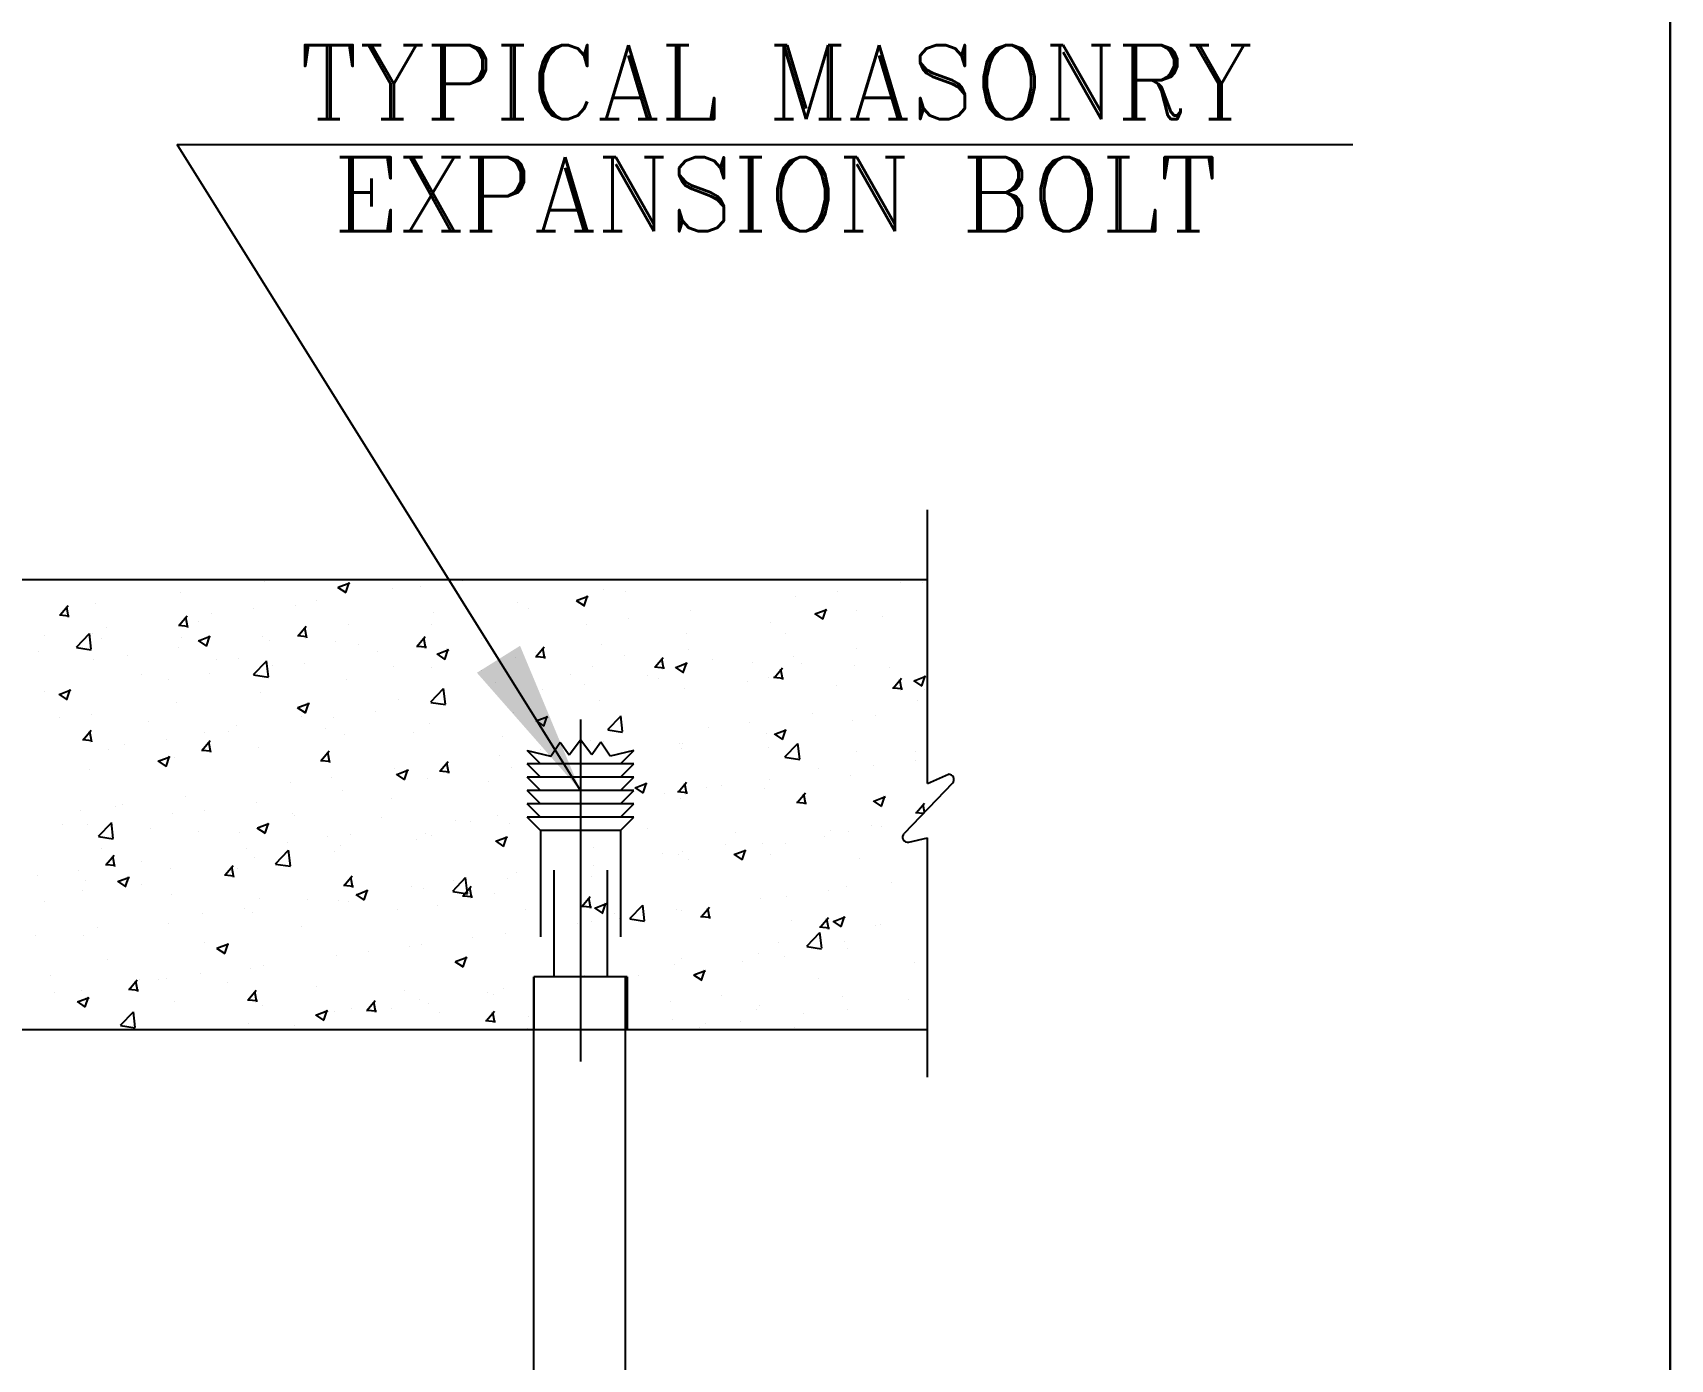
# Model space of a CAD drawing. Extents: x -730 to 2784, y 160 to 852.
# Drawn here: x -678.114 to -676.209, y 247.852 to 249.395 of the extents above; entities that cross this region are included whole.
import ezdxf
from ezdxf.enums import TextEntityAlignment as Align

# ---------------------------------------------------------------- set-up
doc = ezdxf.new("R2010")
doc.units = 0
doc.header["$MEASUREMENT"] = 0
doc.linetypes.add('DASH3', pattern=[200, 100, -100])
doc.linetypes.add('EQUIP5', pattern=[200, 100, -100])
doc.layers.add('2', color=2, linetype='Continuous', lineweight=25)
for name, color, linetype in [('M_HV_HATCH', 11, 'Continuous'), ('M_HV_TABLE', 140, 'Continuous'), ('M_HV_TEXT', 7, 'Continuous'), ('MEQUIP', 1, 'Continuous'), ('MEQUIP5', 1, 'DASH3'), ('Text', 42, 'Continuous')]:
    doc.layers.add(name, color=color, linetype=linetype)
doc.styles.add('MOST', font='romanc.shx')
doc.styles.get("Standard").update_dxf_attribs({"font": 'TIMES.TTF'})
doc.dimstyles.get("Standard").update_dxf_attribs({"dimtxt": 0.8, "dimasz": 0.18, "dimexe": 0.18, "dimexo": 0.0625, "dimgap": 0.09, "dimtad": 0, "dimzin": 0, "dimdsep": 46, "dimtxsty": 'Standard', "dimcen": 0.09, "dimadec": 4, "dimazin": 0, "dimtfac": 1, "dimtofl": 0, "dimtmove": 0, "dimatfit": 3, "dimfxl": 1, "dimtolj": 1, "dimtzin": 0, "dimarcsym": 0})

# ---------------------------------------------------------------- blocks, each defined once
blk = doc.blocks.new('A$C4147513A')
at = {"layer": 'M_HV_HATCH', "color": 7}
for p, q in [((0.0585, 0.2005), (0.0687, 0.1564)), ((0.0836, 0.1754), (0.0585, 0.2005)), ((0.1086, 0.1754), (0.0836, 0.2005)), ((0.0836, 0.2005), (0.0836, 0)), ((0.1337, 0.1754), (0.1086, 0.2005)), ((0.1086, 0.2005), (0.1086, 0)), ((0.1587, 0.1754), (0.1337, 0.2005)), ((0.1337, 0.2005), (0.1337, 0)), ((0.1838, 0.1754), (0.1587, 0.2005)), ((0.1587, 0.2005), (0.1587, 0)), ((0.2088, 0.1754), (0.1838, 0.2005)), ((0.1838, 0.2005), (0.1838, 0)), ((0.0687, 0.1564), (0.0423, 0.1386)), ((0.2088, 0.1754), (0.2088, 0.0251)), ((0.0423, 0.1386), (0.0666, 0.1218)), ((0.0666, 0.1218), (0.0382, 0.1002)), ((0.0666, 0.0787), (0.0382, 0.1002)), ((0.0423, 0.0619), (0.0666, 0.0787)), ((0.0687, 0.0441), (0.0423, 0.0619)), ((0.0585, 0), (0.0687, 0.0441)), ((0.0836, 0.0251), (0.0585, 0)), ((0.1086, 0.0251), (0.0836, 0)), ((0.1337, 0.0251), (0.1086, 0)), ((0.1587, 0.0251), (0.1337, 0)), ((0.1838, 0.0251), (0.1587, 0)), ((0.2088, 0.0251), (0.1838, 0))]:
    blk.add_line(p, q, dxfattribs=at)
at = {"layer": 'MEQUIP', "color": 7}
for p, q in [((0.4845, 0.1879), (0.5847, 0.1879)), ((0.4845, 0.1879), (0.4845, 0.0125)), ((0.5847, 0.1879), (0.5847, 0.0125)), ((0.2088, 0.1754), (0.284, 0.1754)), ((0.284, 0.1504), (0.4845, 0.1504)), ((0, 0.1002), (0.6442, 0.1002)), ((0.284, 0.0501), (0.4845, 0.0501)), ((0.2088, 0.0251), (0.284, 0.0251)), ((0.4845, 0.0125), (0.5847, 0.0125))]:
    blk.add_line(p, q, dxfattribs=at)
at = {"layer": 'MEQUIP', "color": 7, "linetype": 'EQUIP5'}
blk.add_line((0.284, 0.1754), (0.4093, 0.1754), dxfattribs=at)
at = {"layer": 'MEQUIP5', "color": 7}
for p, q in [((0.295, 0.1754), (0.4093, 0.1754)), ((0.284, 0.0251), (0.4093, 0.0251)), ((0.295, 0.0251), (0.4093, 0.0251))]:
    blk.add_line(p, q, dxfattribs=at)

msp = doc.modelspace()

# ---------------------------------------------------------------- linework, layer by layer
at = {"layer": '2', "color": 0, "linetype": 'Continuous'}
for p, q in [((-677.0731, 248.5218), (-677.0731, 248.8401)), ((-677.0731, 248.5218), (-677.0487, 248.5325)), ((-677.044, 248.5223), (-677.1003, 248.4636)), ((-677.0946, 248.4536), (-677.0731, 248.4585)), ((-677.0731, 248.3429), (-677.0731, 248.4585)), ((-677.0731, 248.1803), (-677.0731, 248.4585))]:
    msp.add_line(p, q, dxfattribs=at)
for centre, start, end in [((-677.0483, 248.5265), 316.1455, 93.1715), ((-677.096, 248.4595), 136.1455, 283.2179)]:
    msp.add_arc(centre, 0.00603, start, end, dxfattribs=at)
at = {"layer": 'M_HV_TABLE', "color": 7, "ltscale": 50}
msp.add_line((-676.209, 253.7346), (-676.209, 243.1993), dxfattribs=at)
msp.add_lwpolyline([(-676.209, 254.1765), (-684.7378, 254.1765), (-684.7378, 241.7979), (-676.209, 241.7979)], close=True, dxfattribs=at)
at = {"layer": 'MEQUIP', "color": 7}
for p, q in [((-677.5308, 246.322), (-677.5308, 248.297)), ((-677.4242, 246.322), (-677.4242, 248.297))]:
    msp.add_line(p, q, dxfattribs=at)
at = {"layer": 'Text', "color": 0}
for p, q in [((-677.0731, 248.7587), (-680.3762, 248.7587)), ((-677.942, 248.7444), (-677.942, 248.7444)), ((-677.8445, 248.7567), (-677.8445, 248.7567)), ((-677.7591, 248.7503), (-677.7495, 248.7438)), ((-677.7586, 248.75), (-677.7451, 248.7552)), ((-677.7496, 248.744), (-677.7457, 248.7556)), ((-677.6957, 248.7487), (-677.6957, 248.7487)), ((-677.6622, 248.7511), (-677.6622, 248.7511)), ((-677.6138, 248.7575), (-677.6138, 248.7575)), ((-677.4812, 248.7346), (-677.4676, 248.7398)), ((-677.4722, 248.7285), (-677.4683, 248.7402)), ((-677.4498, 248.7474), (-677.4498, 248.7474)), ((-677.4243, 248.7449), (-677.4243, 248.7449)), ((-677.1779, 248.7455), (-677.1779, 248.7455)), ((-677.1048, 248.7551), (-677.1048, 248.7551)), ((-677.0792, 248.7558), (-677.0792, 248.7558)), ((-678.0819, 248.7179), (-678.0726, 248.729)), ((-678.072, 248.7151), (-678.0742, 248.7272)), ((-678.0412, 248.7308), (-678.0412, 248.7308)), ((-677.8572, 248.7255), (-677.8572, 248.7255)), ((-677.8083, 248.7293), (-677.8083, 248.7293)), ((-677.7841, 248.7351), (-677.7841, 248.7351)), ((-677.6475, 248.7205), (-677.6475, 248.7205)), ((-677.55, 248.7329), (-677.55, 248.7329)), ((-677.5369, 248.7256), (-677.5369, 248.7256)), ((-677.4817, 248.7348), (-677.4721, 248.7284)), ((-677.3482, 248.723), (-677.3482, 248.723)), ((-677.2263, 248.7391), (-677.2263, 248.7391)), ((-677.2038, 248.7191), (-677.1902, 248.7243)), ((-677.1948, 248.713), (-677.1909, 248.7247)), ((-677.1552, 248.7235), (-677.1552, 248.7235)), ((-678.0828, 248.718), (-678.0713, 248.717)), ((-678.0274, 248.7031), (-678.0274, 248.7031)), ((-677.9444, 248.7059), (-677.9328, 248.7049)), ((-677.9434, 248.7058), (-677.9341, 248.7169)), ((-677.9335, 248.703), (-677.9357, 248.7151)), ((-677.9209, 248.71), (-677.9209, 248.71)), ((-677.9055, 248.7191), (-677.9055, 248.7191)), ((-677.8049, 248.6937), (-677.7956, 248.7048)), ((-677.795, 248.6909), (-677.7973, 248.703)), ((-677.7466, 248.7069), (-677.7466, 248.7069)), ((-677.6495, 248.7063), (-677.6495, 248.7063)), ((-677.4696, 248.7071), (-677.4696, 248.7071)), ((-677.4213, 248.7134), (-677.4213, 248.7134)), ((-677.2555, 248.709), (-677.2555, 248.709)), ((-677.2043, 248.7194), (-677.1947, 248.7129)), ((-677.1254, 248.716), (-677.1254, 248.716)), ((-678.1005, 248.6934), (-678.1005, 248.6934)), ((-678.0629, 248.6805), (-678.0478, 248.6961)), ((-678.0457, 248.6779), (-678.0478, 248.6963)), ((-678.0442, 248.6964), (-678.0442, 248.6964)), ((-678.0334, 248.6907), (-678.0334, 248.6907)), ((-677.9412, 248.692), (-677.9412, 248.692)), ((-677.9213, 248.688), (-677.9117, 248.6816)), ((-677.9208, 248.6878), (-677.9072, 248.693)), ((-677.9118, 248.6817), (-677.9079, 248.6934)), ((-677.8469, 248.6925), (-677.8469, 248.6925)), ((-677.8381, 248.6877), (-677.8381, 248.6877)), ((-677.8059, 248.6938), (-677.7944, 248.6928)), ((-677.762, 248.687), (-677.762, 248.687)), ((-677.7351, 248.6833), (-677.7351, 248.6833)), ((-677.6665, 248.6816), (-677.6572, 248.6927)), ((-677.6566, 248.6788), (-677.6588, 248.6909)), ((-677.5915, 248.691), (-677.5915, 248.691)), ((-677.4521, 248.6831), (-677.4521, 248.6831)), ((-677.353, 248.6967), (-677.353, 248.6967)), ((-677.238, 248.6967), (-677.238, 248.6967)), ((-678.1066, 248.6748), (-678.1066, 248.6748)), ((-678.0629, 248.6801), (-678.0457, 248.6774)), ((-678.0435, 248.6665), (-678.0435, 248.6665)), ((-678.0035, 248.6704), (-678.0035, 248.6704)), ((-677.9444, 248.6801), (-677.9444, 248.6801)), ((-677.9005, 248.6661), (-677.9005, 248.6661)), ((-677.8746, 248.6676), (-677.8746, 248.6676)), ((-677.8569, 248.6485), (-677.8418, 248.6642)), ((-677.8396, 248.646), (-677.8418, 248.6643)), ((-677.7129, 248.675), (-677.7129, 248.675)), ((-677.6675, 248.6817), (-677.6559, 248.6807)), ((-677.6646, 248.6814), (-677.6646, 248.6814)), ((-677.6439, 248.6726), (-677.6343, 248.6661)), ((-677.6434, 248.6723), (-677.6298, 248.6775)), ((-677.6344, 248.6662), (-677.6305, 248.6779)), ((-677.6321, 248.679), (-677.6321, 248.679)), ((-677.5524, 248.6686), (-677.5524, 248.6686)), ((-677.529, 248.6746), (-677.529, 248.6746)), ((-677.529, 248.6696), (-677.5175, 248.6686)), ((-677.528, 248.6695), (-677.5187, 248.6806)), ((-677.5181, 248.6667), (-677.5204, 248.6788)), ((-677.426, 248.6702), (-677.426, 248.6702)), ((-677.3896, 248.6574), (-677.3803, 248.6685)), ((-677.3797, 248.6546), (-677.3819, 248.6667)), ((-677.3506, 248.6774), (-677.3506, 248.6774)), ((-677.3229, 248.6659), (-677.3229, 248.6659)), ((-677.2287, 248.6693), (-677.2287, 248.6693)), ((-677.1556, 248.6789), (-677.1556, 248.6789)), ((-677.9872, 248.6483), (-677.9872, 248.6483)), ((-677.908, 248.6493), (-677.908, 248.6493)), ((-677.8568, 248.6481), (-677.8397, 248.6455)), ((-677.8349, 248.659), (-677.8349, 248.659)), ((-677.7974, 248.6617), (-677.7974, 248.6617)), ((-677.6944, 248.6574), (-677.6944, 248.6574)), ((-677.6499, 248.6563), (-677.6499, 248.6563)), ((-677.5914, 248.653), (-677.5914, 248.653)), ((-677.4883, 248.6487), (-677.4883, 248.6487)), ((-677.4632, 248.6581), (-677.4632, 248.6581)), ((-677.399, 248.6469), (-677.399, 248.6469)), ((-677.3906, 248.6575), (-677.379, 248.6565)), ((-677.3853, 248.6443), (-677.3853, 248.6443)), ((-677.3665, 248.6571), (-677.3569, 248.6506)), ((-677.3659, 248.6569), (-677.3524, 248.6621)), ((-677.357, 248.6508), (-677.353, 248.6625)), ((-677.277, 248.663), (-677.277, 248.663)), ((-677.2578, 248.6448), (-677.2578, 248.6448)), ((-677.2521, 248.6454), (-677.2406, 248.6443)), ((-677.2511, 248.6452), (-677.2418, 248.6563)), ((-677.2412, 248.6425), (-677.2435, 248.6546)), ((-677.2199, 248.6615), (-677.2199, 248.6615)), ((-677.1576, 248.6593), (-677.1576, 248.6593)), ((-677.1168, 248.6572), (-677.1168, 248.6572)), ((-677.0885, 248.6414), (-677.075, 248.6466)), ((-677.0795, 248.6353), (-677.0756, 248.647)), ((-678.0997, 248.629), (-678.0997, 248.629)), ((-678.0835, 248.6258), (-678.0739, 248.6193)), ((-678.083, 248.6255), (-678.0694, 248.6307)), ((-678.0782, 248.6269), (-678.0782, 248.6269)), ((-678.074, 248.6194), (-678.0701, 248.6311)), ((-677.9563, 248.643), (-677.9563, 248.643)), ((-677.8492, 248.6282), (-677.8492, 248.6282)), ((-677.749, 248.6427), (-677.749, 248.6427)), ((-677.6508, 248.6166), (-677.6358, 248.6322)), ((-677.6336, 248.614), (-677.6358, 248.6323)), ((-677.5757, 248.6387), (-677.5757, 248.6387)), ((-677.5204, 248.6309), (-677.5204, 248.6309)), ((-677.4721, 248.6373), (-677.4721, 248.6373)), ((-677.3553, 248.6324), (-677.3553, 248.6324)), ((-677.2822, 248.64), (-677.2822, 248.64)), ((-677.1792, 248.6356), (-677.1792, 248.6356)), ((-677.1136, 248.6332), (-677.1021, 248.6322)), ((-677.1127, 248.6331), (-677.1034, 248.6442)), ((-677.1028, 248.6303), (-677.105, 248.6424)), ((-677.0891, 248.6417), (-677.0795, 248.6352)), ((-677.0761, 248.6313), (-677.0761, 248.6313)), ((-677.9467, 248.6158), (-677.9467, 248.6158)), ((-677.8061, 248.6103), (-677.7965, 248.6038)), ((-677.8055, 248.6101), (-677.792, 248.6153)), ((-677.7966, 248.604), (-677.7926, 248.6157)), ((-677.6883, 248.6194), (-677.6883, 248.6194)), ((-677.6508, 248.6162), (-677.6337, 248.6135)), ((-677.6423, 248.6149), (-677.6423, 248.6149)), ((-677.4545, 248.6188), (-677.4545, 248.6188)), ((-677.0845, 248.6189), (-677.0845, 248.6189)), ((-678.0826, 248.5983), (-678.0826, 248.5983)), ((-678.0458, 248.6022), (-678.0458, 248.6022)), ((-677.9796, 248.5939), (-677.9796, 248.5939)), ((-677.8766, 248.5895), (-677.8766, 248.5895)), ((-677.8009, 248.6001), (-677.8009, 248.6001)), ((-677.7637, 248.5989), (-677.7637, 248.5989)), ((-677.7154, 248.6052), (-677.7154, 248.6052)), ((-677.6522, 248.592), (-677.6522, 248.592)), ((-677.5547, 248.6044), (-677.5547, 248.6044)), ((-677.5287, 248.5949), (-677.5191, 248.5884)), ((-677.5281, 248.5946), (-677.5146, 248.5998)), ((-677.5191, 248.5885), (-677.5152, 248.6002)), ((-677.4448, 248.5846), (-677.4298, 248.6003)), ((-677.4276, 248.5821), (-677.4298, 248.6004)), ((-677.2795, 248.5932), (-677.2795, 248.5932)), ((-677.2064, 248.6028), (-677.2064, 248.6028)), ((-677.1599, 248.595), (-677.1599, 248.595)), ((-677.1334, 248.6008), (-677.1334, 248.6008)), ((-678.056, 248.5728), (-678.0445, 248.5718)), ((-678.0551, 248.5727), (-678.0458, 248.5838)), ((-678.0452, 248.57), (-678.0474, 248.5821)), ((-677.9587, 248.5732), (-677.9587, 248.5732)), ((-677.9166, 248.5606), (-677.9073, 248.5717)), ((-677.9135, 248.5808), (-677.9135, 248.5808)), ((-677.9067, 248.5578), (-677.909, 248.5699)), ((-677.8856, 248.5828), (-677.8856, 248.5828)), ((-677.7735, 248.5852), (-677.7735, 248.5852)), ((-677.7513, 248.5784), (-677.7513, 248.5784)), ((-677.6705, 248.5808), (-677.6705, 248.5808)), ((-677.5674, 248.5765), (-677.5674, 248.5765)), ((-677.4644, 248.5721), (-677.4644, 248.5721)), ((-677.4497, 248.5708), (-677.4497, 248.5708)), ((-677.4448, 248.5842), (-677.4277, 248.5816)), ((-677.3577, 248.5682), (-677.3577, 248.5682)), ((-677.3278, 248.5868), (-677.3278, 248.5868)), ((-677.2602, 248.5805), (-677.2602, 248.5805)), ((-677.2513, 248.5794), (-677.2417, 248.5729)), ((-677.2507, 248.5791), (-677.2372, 248.5843)), ((-677.246, 248.5815), (-677.246, 248.5815)), ((-677.2417, 248.5731), (-677.2378, 248.5847)), ((-677.2388, 248.5527), (-677.2238, 248.5683)), ((-677.2216, 248.5501), (-677.2237, 248.5684)), ((-678.026, 248.5614), (-678.026, 248.5614)), ((-678.0071, 248.5668), (-678.0071, 248.5668)), ((-677.9677, 248.5478), (-677.9542, 248.553)), ((-677.9587, 248.5417), (-677.9548, 248.5534)), ((-677.9491, 248.5516), (-677.9491, 248.5516)), ((-677.9176, 248.5607), (-677.9061, 248.5597)), ((-677.8516, 248.5639), (-677.8516, 248.5639)), ((-677.7782, 248.5485), (-677.7689, 248.5596)), ((-677.7683, 248.5457), (-677.7705, 248.5578)), ((-677.5712, 248.5548), (-677.5712, 248.5548)), ((-677.5228, 248.5611), (-677.5228, 248.5611)), ((-677.3613, 248.5678), (-677.3613, 248.5678)), ((-677.3586, 248.5622), (-677.3586, 248.5622)), ((-677.2583, 248.5634), (-677.2583, 248.5634)), ((-677.2388, 248.5523), (-677.2216, 248.5496)), ((-677.1552, 248.5591), (-677.1552, 248.5591)), ((-677.0872, 248.5585), (-677.0872, 248.5585)), ((-677.0869, 248.5491), (-677.0869, 248.5491)), ((-678.0482, 248.538), (-678.0482, 248.538)), ((-677.9683, 248.5481), (-677.9587, 248.5416)), ((-677.7791, 248.5486), (-677.7676, 248.5476)), ((-677.6931, 248.5387), (-677.6931, 248.5387)), ((-677.6909, 248.5326), (-677.6813, 248.5261)), ((-677.6903, 248.5323), (-677.6768, 248.5375)), ((-677.6813, 248.5263), (-677.6774, 248.5379)), ((-677.6407, 248.5365), (-677.6291, 248.5355)), ((-677.6397, 248.5364), (-677.6304, 248.5475)), ((-677.6298, 248.5336), (-677.632, 248.5457)), ((-677.5571, 248.5401), (-677.5571, 248.5401)), ((-677.1997, 248.5391), (-677.1997, 248.5391)), ((-677.1623, 248.5307), (-677.1623, 248.5307)), ((-677.1353, 248.5427), (-677.1353, 248.5427)), ((-677.8145, 248.5227), (-677.8145, 248.5227)), ((-677.7662, 248.5291), (-677.7662, 248.5291)), ((-677.7537, 248.5142), (-677.7537, 248.5142)), ((-677.6546, 248.5277), (-677.6546, 248.5277)), ((-677.5837, 248.5236), (-677.5837, 248.5236)), ((-677.4135, 248.5171), (-677.4039, 248.5107)), ((-677.4129, 248.5169), (-677.3994, 248.5221)), ((-677.4039, 248.5108), (-677.4, 248.5225)), ((-677.3638, 248.5123), (-677.3522, 248.5113)), ((-677.3628, 248.5122), (-677.3535, 248.5233)), ((-677.3529, 248.5094), (-677.3551, 248.5215)), ((-677.3303, 248.517), (-677.3303, 248.517)), ((-677.3123, 248.5198), (-677.3123, 248.5198)), ((-677.2625, 248.5163), (-677.2625, 248.5163)), ((-677.2572, 248.5267), (-677.2572, 248.5267)), ((-677.2243, 248.5001), (-677.215, 248.5111)), ((-678.0172, 248.4953), (-678.0172, 248.4953)), ((-678.0095, 248.4971), (-678.0095, 248.4971)), ((-677.9364, 248.5067), (-677.9364, 248.5067)), ((-677.8539, 248.4997), (-677.8539, 248.4997)), ((-677.6963, 248.5042), (-677.6963, 248.5042)), ((-677.4249, 248.5005), (-677.4249, 248.5005)), ((-677.3786, 248.5107), (-677.3786, 248.5107)), ((-677.36, 248.5039), (-677.36, 248.5039)), ((-677.2253, 248.5002), (-677.2138, 248.4991)), ((-677.2145, 248.4973), (-677.2167, 248.5094)), ((-677.136, 248.5017), (-677.1264, 248.4952)), ((-677.1355, 248.5014), (-677.122, 248.5066)), ((-677.1265, 248.4954), (-677.1226, 248.507)), ((-677.0859, 248.4879), (-677.0766, 248.499)), ((-677.0766, 248.4883), (-677.0782, 248.4973)), ((-678.0795, 248.4737), (-678.0795, 248.4737)), ((-678.0579, 248.4907), (-678.0579, 248.4907)), ((-678.0505, 248.4737), (-678.0505, 248.4737)), ((-678.0373, 248.4605), (-678.0222, 248.4762)), ((-678.0201, 248.4579), (-678.0222, 248.4763)), ((-677.9514, 248.4873), (-677.9514, 248.4873)), ((-677.9141, 248.4909), (-677.9141, 248.4909)), ((-677.8525, 248.4701), (-677.839, 248.4753)), ((-677.8435, 248.464), (-677.8396, 248.4757)), ((-677.8111, 248.4866), (-677.8111, 248.4866)), ((-677.8088, 248.4849), (-677.8088, 248.4849)), ((-677.7081, 248.4822), (-677.7081, 248.4822)), ((-677.622, 248.4786), (-677.622, 248.4786)), ((-677.605, 248.4778), (-677.605, 248.4778)), ((-677.5736, 248.485), (-677.5736, 248.485)), ((-677.5594, 248.4758), (-677.5594, 248.4758)), ((-677.5374, 248.4812), (-677.5374, 248.4812)), ((-677.1377, 248.473), (-677.1377, 248.473)), ((-677.0869, 248.488), (-677.0777, 248.4872)), ((-678.0373, 248.4601), (-678.0201, 248.4574)), ((-677.9765, 248.4693), (-677.9765, 248.4693)), ((-677.9214, 248.4656), (-677.9214, 248.4656)), ((-677.8734, 248.465), (-677.8734, 248.465)), ((-677.8531, 248.4703), (-677.8435, 248.4639)), ((-677.7704, 248.4606), (-677.7704, 248.4606)), ((-677.7439, 248.4626), (-677.7439, 248.4626)), ((-677.6674, 248.4563), (-677.6674, 248.4563)), ((-677.6569, 248.4635), (-677.6569, 248.4635)), ((-677.65, 248.4618), (-677.65, 248.4618)), ((-677.5756, 248.4549), (-677.566, 248.4484)), ((-677.5751, 248.4546), (-677.5616, 248.4598)), ((-677.5661, 248.4486), (-677.5622, 248.4602)), ((-677.3989, 248.4691), (-677.3989, 248.4691)), ((-677.2959, 248.4648), (-677.2959, 248.4648)), ((-677.1928, 248.4604), (-677.1928, 248.4604)), ((-677.1861, 248.4666), (-677.1861, 248.4666)), ((-677.1646, 248.4665), (-677.1646, 248.4665)), ((-677.126, 248.4716), (-677.126, 248.4716)), ((-678.034, 248.4463), (-678.034, 248.4463)), ((-678.0283, 248.4275), (-678.019, 248.4386)), ((-678.0184, 248.4248), (-678.0206, 248.4369)), ((-677.8653, 248.4466), (-677.8653, 248.4466)), ((-677.8563, 248.4354), (-677.8563, 248.4354)), ((-677.8313, 248.4285), (-677.8162, 248.4442)), ((-677.817, 248.453), (-677.817, 248.453)), ((-677.8141, 248.426), (-677.8162, 248.4443)), ((-677.7626, 248.4425), (-677.7626, 248.4425)), ((-677.756, 248.4499), (-677.756, 248.4499)), ((-677.5643, 248.4519), (-677.5643, 248.4519)), ((-677.4613, 248.4476), (-677.4613, 248.4476)), ((-677.3811, 248.4409), (-677.3811, 248.4409)), ((-677.3624, 248.4396), (-677.3624, 248.4396)), ((-677.3582, 248.4432), (-677.3582, 248.4432)), ((-677.308, 248.4505), (-677.308, 248.4505)), ((-677.2982, 248.4394), (-677.2886, 248.4329)), ((-677.2977, 248.4392), (-677.2842, 248.4444)), ((-677.2887, 248.4331), (-677.2848, 248.4448)), ((-677.2649, 248.452), (-677.2649, 248.452)), ((-677.2552, 248.4389), (-677.2552, 248.4389)), ((-677.2386, 248.4523), (-677.2386, 248.4523)), ((-678.0603, 248.4209), (-678.0603, 248.4209)), ((-678.0293, 248.4276), (-678.0177, 248.4266)), ((-677.9872, 248.4306), (-677.9872, 248.4306)), ((-677.9538, 248.4231), (-677.9538, 248.4231)), ((-677.8898, 248.4154), (-677.8805, 248.4265)), ((-677.8799, 248.4126), (-677.8822, 248.4247)), ((-677.8752, 248.4232), (-677.8752, 248.4232)), ((-677.8313, 248.4281), (-677.8141, 248.4255)), ((-677.5513, 248.4185), (-677.5513, 248.4185)), ((-677.4615, 248.4261), (-677.4615, 248.4261)), ((-677.4294, 248.4346), (-677.4294, 248.4346)), ((-677.3512, 248.4329), (-677.3512, 248.4329)), ((-677.1521, 248.4345), (-677.1521, 248.4345)), ((-678.1086, 248.4146), (-678.1086, 248.4146)), ((-678.0556, 248.3971), (-678.0556, 248.3971)), ((-678.0529, 248.4095), (-678.0529, 248.4095)), ((-678.0152, 248.4081), (-678.0056, 248.4016)), ((-678.0147, 248.4078), (-678.0012, 248.413)), ((-678.0057, 248.4018), (-678.0018, 248.4134)), ((-677.9877, 248.4039), (-677.9877, 248.4039)), ((-677.8908, 248.4155), (-677.8793, 248.4145)), ((-677.7524, 248.4034), (-677.7408, 248.4024)), ((-677.7514, 248.4033), (-677.7421, 248.4144)), ((-677.7415, 248.4005), (-677.7437, 248.4126)), ((-677.7373, 248.3924), (-677.7238, 248.3976)), ((-677.7283, 248.3863), (-677.7244, 248.398)), ((-677.6727, 248.4025), (-677.6727, 248.4025)), ((-677.6593, 248.3992), (-677.6593, 248.3992)), ((-677.6252, 248.3966), (-677.6102, 248.4123)), ((-677.6244, 248.4089), (-677.6244, 248.4089)), ((-677.6129, 248.3912), (-677.6036, 248.4023)), ((-677.608, 248.394), (-677.6102, 248.4124)), ((-677.603, 248.3884), (-677.6053, 248.4005)), ((-677.5618, 248.4116), (-677.5618, 248.4116)), ((-677.4637, 248.4136), (-677.4637, 248.4136)), ((-677.1885, 248.3968), (-677.1885, 248.3968)), ((-677.167, 248.4022), (-677.167, 248.4022)), ((-677.1154, 248.4064), (-677.1154, 248.4064)), ((-678.1003, 248.3846), (-678.1003, 248.3846)), ((-677.9525, 248.3928), (-677.9525, 248.3928)), ((-677.8495, 248.3884), (-677.8495, 248.3884)), ((-677.7946, 248.3865), (-677.7946, 248.3865)), ((-677.7584, 248.3856), (-677.7584, 248.3856)), ((-677.7465, 248.3841), (-677.7465, 248.3841)), ((-677.7378, 248.3926), (-677.7282, 248.3861)), ((-677.6434, 248.3797), (-677.6434, 248.3797)), ((-677.6252, 248.3962), (-677.6081, 248.3935)), ((-677.6139, 248.3913), (-677.6024, 248.3903)), ((-677.5763, 248.3943), (-677.5763, 248.3943)), ((-677.4754, 248.3792), (-677.4639, 248.3782)), ((-677.4745, 248.3791), (-677.4652, 248.3902)), ((-677.4646, 248.3763), (-677.4668, 248.3884)), ((-677.4599, 248.3769), (-677.4464, 248.3821)), ((-677.4509, 248.3708), (-677.447, 248.3825)), ((-677.4192, 248.3646), (-677.4042, 248.3803)), ((-677.402, 248.3621), (-677.4042, 248.3804)), ((-677.336, 248.367), (-677.3267, 248.3781)), ((-677.2672, 248.3877), (-677.2672, 248.3877)), ((-677.2368, 248.3905), (-677.2368, 248.3905)), ((-677.9561, 248.3588), (-677.9561, 248.3588)), ((-677.9161, 248.3705), (-677.9161, 248.3705)), ((-677.8677, 248.3768), (-677.8677, 248.3768)), ((-677.8586, 248.3712), (-677.8586, 248.3712)), ((-677.6889, 248.375), (-677.6889, 248.375)), ((-677.5404, 248.3754), (-677.5404, 248.3754)), ((-677.4638, 248.3618), (-677.4638, 248.3618)), ((-677.4604, 248.3772), (-677.4508, 248.3707)), ((-677.4373, 248.371), (-677.4373, 248.371)), ((-677.4318, 248.3648), (-677.4318, 248.3648)), ((-677.4192, 248.3642), (-677.4021, 248.3616)), ((-677.3647, 248.3754), (-677.3647, 248.3754)), ((-677.3587, 248.3744), (-677.3587, 248.3744)), ((-677.337, 248.3671), (-677.3255, 248.3661)), ((-677.3343, 248.3667), (-677.3343, 248.3667)), ((-677.3261, 248.3642), (-677.3284, 248.3763)), ((-677.2312, 248.3623), (-677.2312, 248.3623)), ((-677.1976, 248.3549), (-677.1883, 248.3659)), ((-677.1877, 248.3521), (-677.1899, 248.3642)), ((-677.183, 248.3617), (-677.1734, 248.3552)), ((-677.1825, 248.3614), (-677.1689, 248.3666)), ((-677.1735, 248.3554), (-677.1696, 248.367)), ((-678.1111, 248.3448), (-678.1111, 248.3448)), ((-678.0552, 248.3452), (-678.0552, 248.3452)), ((-678.038, 248.3544), (-678.038, 248.3544)), ((-677.8014, 248.3556), (-677.8014, 248.3556)), ((-677.6021, 248.3424), (-677.6021, 248.3424)), ((-677.5641, 248.3473), (-677.5641, 248.3473)), ((-677.4802, 248.3584), (-677.4802, 248.3584)), ((-677.2132, 248.3327), (-677.1982, 248.3484)), ((-677.1985, 248.355), (-677.187, 248.354)), ((-677.196, 248.3301), (-677.1982, 248.3485)), ((-677.134, 248.3564), (-677.134, 248.3564)), ((-677.1282, 248.358), (-677.1282, 248.358)), ((-677.914, 248.3363), (-677.914, 248.3363)), ((-677.9, 248.3304), (-677.8904, 248.3239)), ((-677.8995, 248.3301), (-677.886, 248.3353)), ((-677.8905, 248.324), (-677.8866, 248.3357)), ((-677.7607, 248.3214), (-677.7607, 248.3214)), ((-677.7235, 248.3264), (-677.7235, 248.3264)), ((-677.6752, 248.3327), (-677.6752, 248.3327)), ((-677.6616, 248.335), (-677.6616, 248.335)), ((-677.2696, 248.3235), (-677.2696, 248.3235)), ((-677.2466, 248.3371), (-677.2466, 248.3371)), ((-677.2393, 248.3207), (-677.2393, 248.3207)), ((-677.2132, 248.3323), (-677.1961, 248.3296)), ((-677.1693, 248.338), (-677.1693, 248.338)), ((-677.1662, 248.3303), (-677.1662, 248.3303)), ((-678.0266, 248.317), (-678.0266, 248.317)), ((-677.861, 248.3069), (-677.861, 248.3069)), ((-677.8454, 248.3103), (-677.8454, 248.3103)), ((-677.6226, 248.3149), (-677.613, 248.3084)), ((-677.6221, 248.3146), (-677.6085, 248.3198)), ((-677.6131, 248.3086), (-677.6092, 248.3202)), ((-677.3671, 248.3111), (-677.3671, 248.3111)), ((-677.3591, 248.3178), (-677.3591, 248.3178)), ((-677.3447, 248.2992), (-677.3311, 248.3044)), ((-677.3357, 248.2931), (-677.3318, 248.3048)), ((-677.2876, 248.3143), (-677.2876, 248.3143)), ((-677.0877, 248.314), (-677.0877, 248.314)), ((-678.0932, 248.2985), (-678.0932, 248.2985)), ((-678.0025, 248.2824), (-677.9909, 248.2814)), ((-678.0015, 248.2823), (-677.9922, 248.2934)), ((-677.9916, 248.2796), (-677.9938, 248.2917)), ((-677.9901, 248.2941), (-677.9901, 248.2941)), ((-677.9669, 248.2943), (-677.9669, 248.2943)), ((-677.9585, 248.2945), (-677.9585, 248.2945)), ((-677.9185, 248.3007), (-677.9185, 248.3007)), ((-677.8871, 248.2898), (-677.8871, 248.2898)), ((-677.784, 248.2854), (-677.784, 248.2854)), ((-677.5665, 248.2831), (-677.5665, 248.2831)), ((-677.4717, 248.2984), (-677.4717, 248.2984)), ((-677.4662, 248.2975), (-677.4662, 248.2975)), ((-677.4095, 248.2983), (-677.4095, 248.2983)), ((-677.3452, 248.2994), (-677.3356, 248.293)), ((-677.2003, 248.2947), (-677.2003, 248.2947)), ((-678.0888, 248.2783), (-678.0888, 248.2783)), ((-678.0622, 248.2681), (-678.0526, 248.2616)), ((-678.0617, 248.2679), (-678.0482, 248.273)), ((-678.0576, 248.281), (-678.0576, 248.281)), ((-678.0527, 248.2618), (-678.0488, 248.2734)), ((-678.0525, 248.2726), (-678.0525, 248.2726)), ((-677.9494, 248.2682), (-677.9494, 248.2682)), ((-677.864, 248.2703), (-677.8525, 248.2693)), ((-677.8631, 248.2702), (-677.8537, 248.2813)), ((-677.8532, 248.2674), (-677.8554, 248.2795)), ((-677.8464, 248.2639), (-677.8464, 248.2639)), ((-677.7246, 248.2581), (-677.7153, 248.2692)), ((-677.7147, 248.2553), (-677.7169, 248.2674)), ((-677.681, 248.2811), (-677.681, 248.2811)), ((-677.664, 248.2707), (-677.664, 248.2707)), ((-677.6529, 248.2662), (-677.6529, 248.2662)), ((-677.5843, 248.2791), (-677.5843, 248.2791)), ((-677.578, 248.2767), (-677.578, 248.2767)), ((-677.531, 248.2823), (-677.531, 248.2823)), ((-677.3719, 248.268), (-677.3719, 248.268)), ((-677.3129, 248.2754), (-677.3129, 248.2754)), ((-677.2688, 248.2637), (-677.2688, 248.2637)), ((-677.1717, 248.2737), (-677.1717, 248.2737)), ((-677.0951, 248.2702), (-677.0951, 248.2702)), ((-678.0117, 248.2405), (-677.9966, 248.2562)), ((-677.9945, 248.2379), (-677.9966, 248.2563)), ((-677.7848, 248.2526), (-677.7752, 248.2462)), ((-677.7843, 248.2524), (-677.7707, 248.2576)), ((-677.7753, 248.2463), (-677.7714, 248.258)), ((-677.7743, 248.2502), (-677.7743, 248.2502)), ((-677.7631, 248.2571), (-677.7631, 248.2571)), ((-677.7433, 248.2595), (-677.7433, 248.2595)), ((-677.726, 248.2566), (-677.726, 248.2566)), ((-677.7256, 248.2582), (-677.714, 248.2572)), ((-677.6968, 248.2598), (-677.6968, 248.2598)), ((-677.6403, 248.2552), (-677.6403, 248.2552)), ((-677.5871, 248.2461), (-677.5756, 248.2451)), ((-677.5861, 248.246), (-677.5768, 248.2571)), ((-677.5762, 248.2432), (-677.5785, 248.2553)), ((-677.5373, 248.2508), (-677.5373, 248.2508)), ((-677.3694, 248.2469), (-677.3694, 248.2469)), ((-677.2901, 248.2445), (-677.2901, 248.2445)), ((-677.2719, 248.2592), (-677.2719, 248.2592)), ((-677.217, 248.2542), (-677.217, 248.2542)), ((-677.1658, 248.2593), (-677.1658, 248.2593)), ((-677.0731, 248.2351), (-680.3762, 248.2351)), ((-678.0117, 248.2401), (-677.9945, 248.2374)), ((-677.8633, 248.2426), (-677.8633, 248.2426)), ((-677.8094, 248.2405), (-677.8094, 248.2405)), ((-677.538, 248.2367), (-677.538, 248.2367)), ((-677.3384, 248.2382), (-677.3384, 248.2382)), ((-677.3312, 248.2421), (-677.3312, 248.2421)), ((-677.2281, 248.2377), (-677.2281, 248.2377))]:
    msp.add_line(p, q, dxfattribs=at)

# ---------------------------------------------------------------- block references
at = {"layer": 'Text', "color": 0, "xscale": 0.6172843850673075, "yscale": 0.6172843850673075, "zscale": 0.6172843850674073, "rotation": 270}
msp.add_blockref('A$C4147513A', (-677.5385, 248.5961), dxfattribs=at)

# ---------------------------------------------------------------- texts
at = {"layer": 'M_HV_TEXT', "color": 7, "style": 'MOST'}
msp.add_text('TYPICAL MASONRY', height=0.086082, dxfattribs=at).set_placement((-677.2492, 249.2948), align=Align.CENTER)
at = {"layer": 'M_HV_TEXT', "color": 0, "style": 'MOST'}
msp.add_text('EXPANSION BOLT', height=0.086082, dxfattribs=at).set_placement((-677.2492, 249.1642), align=Align.CENTER)

# ---------------------------------------------------------------- leaders
at = {"layer": 'Text', "color": 0}
msp.add_leader([(-677.4767, 248.5136), (-677.9459, 249.2653), (-676.5783, 249.2653)], dimstyle='Standard', override={"dimgap": 0.09, "dimtad": 0}, dxfattribs=at)

doc.saveas('drawing.dxf')
